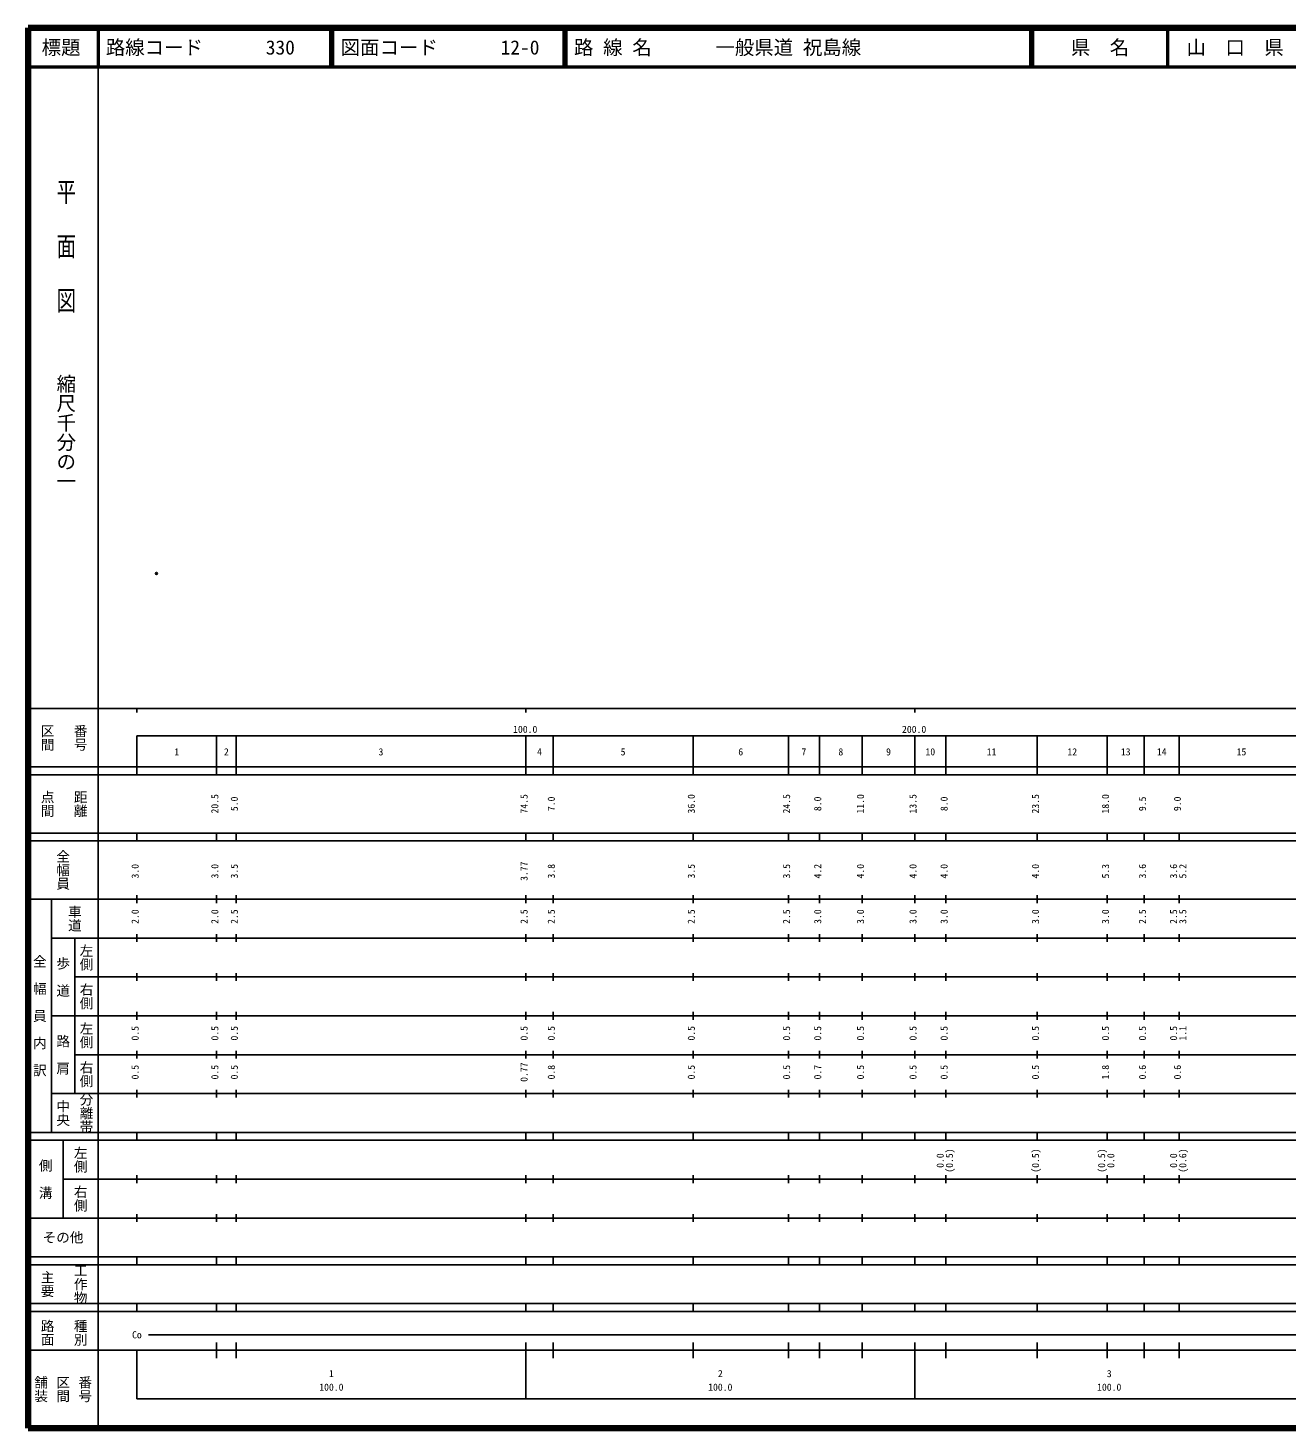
# Model space of a CAD drawing. Units: millimetres on the paper. Extents: x 40 to 680, y 20 to 380.
# Drawn here: x 40 to 363.7, y 20 to 380 of the extents above; entities that cross this region are included whole.
import ezdxf
from ezdxf.enums import TextEntityAlignment as Align

# ---------------------------------------------------------------- set-up
doc = ezdxf.new("R2010")
doc.units = ezdxf.units.MM
doc.header["$PDMODE"] = 32
doc.header["$PDSIZE"] = 0.5
doc.layers.add('M-OTRS', color=6, linetype='Continuous')
doc.layers.add('M-TTL-TXT', color=7, linetype='Continuous')
for name, color, linetype, lineweight in [('M-TTL', 2, 'Continuous', 140), ('M-TTL-BAND', 7, 'Continuous', 25), ('M-TTL-LINE', 7, 'Continuous', 50)]:
    doc.layers.add(name, color=color, linetype=linetype, lineweight=lineweight)
doc.styles.add('@ＭＳ ゴシック', font='')
doc.styles.add('ＭＳ ゴシック', font='')
doc.styles.get('@ＭＳ ゴシック').set_extended_font_data('@MS Gothic')
doc.styles.get('ＭＳ ゴシック').set_extended_font_data('MS Gothic')

msp = doc.modelspace()

# ---------------------------------------------------------------- linework, layer by layer
at = {"layer": 'M-OTRS'}
msp.add_point((73.027, 239.745), dxfattribs=at)
at = {"layer": 'M-TTL'}
for p, q in [((40, 380), (40, 20)), ((680, 380), (40, 380)), ((40, 20), (680, 20))]:
    msp.add_line(p, q, dxfattribs=at)
at = {"layer": 'M-TTL-BAND'}
for p, q in [((58, 370), (58, 20)), ((40, 205), (579, 205)), ((68, 205), (68, 204)), ((168, 205), (168, 204)), ((268, 205), (268, 204)), ((68, 198), (579, 198)), ((68, 198), (68, 188)), ((88.5, 188), (88.5, 198)), ((93.5, 188), (93.5, 198)), ((168, 188), (168, 198)), ((175, 188), (175, 198)), ((211, 188), (211, 198)), ((235.5, 188), (235.5, 198)), ((243.5, 188), (243.5, 198)), ((254.5, 188), (254.5, 198)), ((268, 188), (268, 198)), ((276, 188), (276, 198)), ((299.5, 188), (299.5, 198)), ((317.5, 188), (317.5, 198)), ((327, 188), (327, 198)), ((336, 188), (336, 198)), ((40, 190), (579, 190)), ((40, 188), (579, 188)), ((40, 173), (579, 173)), ((68, 171), (68, 173)), ((88.5, 171), (88.5, 173)), ((93.5, 171), (93.5, 173)), ((168, 171), (168, 173)), ((175, 171), (175, 173)), ((211, 171), (211, 173)), ((235.5, 171), (235.5, 173)), ((243.5, 171), (243.5, 173)), ((254.5, 171), (254.5, 173)), ((268, 171), (268, 173)), ((276, 171), (276, 173)), ((299.5, 171), (299.5, 173)), ((317.5, 171), (317.5, 173)), ((327, 171), (327, 173)), ((336, 171), (336, 173)), ((40, 171), (579, 171)), ((40, 156), (579, 156)), ((46, 96), (46, 156)), ((68, 155), (68, 157)), ((88.5, 155), (88.5, 157)), ((93.5, 155), (93.5, 157)), ((168, 155), (168, 157)), ((175, 155), (175, 157)), ((211, 155), (211, 157)), ((235.5, 155), (235.5, 157)), ((243.5, 155), (243.5, 157)), ((254.5, 155), (254.5, 157)), ((268, 155), (268, 157)), ((276, 155), (276, 157)), ((299.5, 155), (299.5, 157)), ((317.5, 155), (317.5, 157)), ((327, 155), (327, 157)), ((336, 155), (336, 157)), ((46, 146), (579, 146)), ((52, 146), (52, 106)), ((68, 145), (68, 147)), ((88.5, 145), (88.5, 147)), ((93.5, 145), (93.5, 147)), ((168, 145), (168, 147)), ((175, 145), (175, 147)), ((211, 145), (211, 147)), ((235.5, 145), (235.5, 147)), ((243.5, 145), (243.5, 147)), ((254.5, 145), (254.5, 147)), ((268, 145), (268, 147)), ((276, 145), (276, 147)), ((299.5, 145), (299.5, 147)), ((317.5, 145), (317.5, 147)), ((327, 145), (327, 147)), ((336, 145), (336, 147)), ((68, 135), (68, 137)), ((88.5, 135), (88.5, 137)), ((93.5, 135), (93.5, 137)), ((168, 135), (168, 137)), ((175, 135), (175, 137)), ((211, 135), (211, 137)), ((235.5, 135), (235.5, 137)), ((243.5, 135), (243.5, 137)), ((254.5, 135), (254.5, 137)), ((268, 135), (268, 137)), ((276, 135), (276, 137)), ((299.5, 135), (299.5, 137)), ((317.5, 135), (317.5, 137)), ((327, 135), (327, 137)), ((336, 135), (336, 137)), ((52, 136), (579, 136)), ((46, 126), (579, 126)), ((68, 125), (68, 127)), ((88.5, 125), (88.5, 127)), ((93.5, 125), (93.5, 127)), ((168, 125), (168, 127)), ((175, 125), (175, 127)), ((211, 125), (211, 127)), ((235.5, 125), (235.5, 127)), ((243.5, 125), (243.5, 127)), ((254.5, 125), (254.5, 127)), ((268, 125), (268, 127)), ((276, 125), (276, 127)), ((299.5, 125), (299.5, 127)), ((317.5, 125), (317.5, 127)), ((327, 125), (327, 127)), ((336, 125), (336, 127)), ((52, 116), (579, 116)), ((68, 115), (68, 117)), ((88.5, 115), (88.5, 117)), ((93.5, 115), (93.5, 117)), ((168, 115), (168, 117)), ((175, 115), (175, 117)), ((211, 115), (211, 117)), ((235.5, 115), (235.5, 117)), ((243.5, 115), (243.5, 117)), ((254.5, 115), (254.5, 117)), ((268, 115), (268, 117)), ((276, 115), (276, 117)), ((299.5, 115), (299.5, 117)), ((317.5, 115), (317.5, 117)), ((327, 115), (327, 117)), ((336, 115), (336, 117)), ((46, 106), (579, 106)), ((68, 105), (68, 107)), ((88.5, 105), (88.5, 107)), ((93.5, 105), (93.5, 107)), ((168, 105), (168, 107)), ((175, 105), (175, 107)), ((211, 105), (211, 107)), ((235.5, 105), (235.5, 107)), ((243.5, 105), (243.5, 107)), ((254.5, 105), (254.5, 107)), ((268, 105), (268, 107)), ((276, 105), (276, 107)), ((299.5, 105), (299.5, 107)), ((317.5, 105), (317.5, 107)), ((327, 105), (327, 107)), ((336, 105), (336, 107)), ((40, 96), (579, 96)), ((40, 94), (579, 94)), ((49, 94), (49, 74)), ((68, 94), (68, 96)), ((88.5, 94), (88.5, 96)), ((93.5, 94), (93.5, 96)), ((168, 94), (168, 96)), ((175, 94), (175, 96)), ((211, 94), (211, 96)), ((235.5, 94), (235.5, 96)), ((243.5, 94), (243.5, 96)), ((254.5, 94), (254.5, 96)), ((268, 94), (268, 96)), ((276, 94), (276, 96)), ((299.5, 94), (299.5, 96)), ((317.5, 94), (317.5, 96)), ((327, 94), (327, 96)), ((336, 94), (336, 96)), ((49, 84), (579, 84)), ((68, 83), (68, 85)), ((88.5, 83), (88.5, 85)), ((93.5, 83), (93.5, 85)), ((168, 83), (168, 85)), ((175, 83), (175, 85)), ((211, 83), (211, 85)), ((235.5, 83), (235.5, 85)), ((243.5, 83), (243.5, 85)), ((254.5, 83), (254.5, 85)), ((268, 83), (268, 85)), ((276, 83), (276, 85)), ((299.5, 83), (299.5, 85)), ((317.5, 83), (317.5, 85)), ((327, 83), (327, 85)), ((336, 83), (336, 85)), ((40, 74), (579, 74)), ((68, 73), (68, 75)), ((88.5, 73), (88.5, 75)), ((93.5, 73), (93.5, 75)), ((168, 73), (168, 75)), ((175, 73), (175, 75)), ((211, 73), (211, 75)), ((235.5, 73), (235.5, 75)), ((243.5, 73), (243.5, 75)), ((254.5, 73), (254.5, 75)), ((268, 73), (268, 75)), ((276, 73), (276, 75)), ((299.5, 73), (299.5, 75)), ((317.5, 73), (317.5, 75)), ((327, 73), (327, 75)), ((336, 73), (336, 75)), ((40, 64), (579, 64)), ((40, 62), (579, 62)), ((68, 62), (68, 64)), ((88.5, 62), (88.5, 64)), ((93.5, 62), (93.5, 64)), ((168, 62), (168, 64)), ((175, 62), (175, 64)), ((211, 62), (211, 64)), ((235.5, 62), (235.5, 64)), ((243.5, 62), (243.5, 64)), ((254.5, 62), (254.5, 64)), ((268, 62), (268, 64)), ((276, 62), (276, 64)), ((299.5, 62), (299.5, 64)), ((317.5, 62), (317.5, 64)), ((327, 62), (327, 64)), ((336, 62), (336, 64)), ((40, 52), (579, 52)), ((68, 50), (68, 52)), ((88.5, 50), (88.5, 52)), ((93.5, 50), (93.5, 52)), ((168, 50), (168, 52)), ((175, 50), (175, 52)), ((211, 50), (211, 52)), ((235.5, 50), (235.5, 52)), ((243.5, 50), (243.5, 52)), ((254.5, 50), (254.5, 52)), ((268, 50), (268, 52)), ((276, 50), (276, 52)), ((299.5, 50), (299.5, 52)), ((317.5, 50), (317.5, 52)), ((327, 50), (327, 52)), ((336, 50), (336, 52)), ((40, 50), (579, 50)), ((71, 44), (547.5, 44)), ((40, 40), (579, 40)), ((68, 40), (68, 27.5)), ((88.5, 38), (88.5, 42)), ((93.5, 38), (93.5, 42)), ((168, 27.5), (168, 42)), ((175, 38), (175, 42)), ((211, 38), (211, 42)), ((235.5, 38), (235.5, 42)), ((243.5, 38), (243.5, 42)), ((254.5, 38), (254.5, 42)), ((268, 27.5), (268, 42)), ((276, 38), (276, 42)), ((299.5, 38), (299.5, 42)), ((317.5, 38), (317.5, 42)), ((327, 38), (327, 42)), ((336, 38), (336, 42)), ((68, 27.5), (579, 27.5))]:
    msp.add_line(p, q, dxfattribs=at)
at = {"layer": 'M-TTL-LINE'}
for p, q in [((58, 380), (58, 370)), ((117.75, 380), (117.75, 370)), ((118.25, 380), (118.25, 370)), ((177.75, 380), (177.75, 370)), ((178.25, 380), (178.25, 370)), ((297.75, 380), (297.75, 370)), ((298.25, 380), (298.25, 370)), ((333, 380), (333, 370)), ((40, 370), (680, 370))]:
    msp.add_line(p, q, dxfattribs=at)

# ---------------------------------------------------------------- texts
at = {"layer": 'M-TTL-BAND', "style": '@ＭＳ ゴシック', "width": 1.4}
msp.add_text('平  面  図', height=3.666, rotation=270, dxfattribs=at).set_placement((49.777, 306.475), align=Align.MIDDLE_RIGHT)
at = {"layer": 'M-TTL-BAND', "style": '@ＭＳ ゴシック'}
msp.add_text('縮尺千分の一', height=3.666, rotation=270, dxfattribs=at).set_placement((49.777, 261.03), align=Align.MIDDLE_RIGHT)
for s, p in [('区間', (45, 197.5)), ('番号', (53.5, 197.5)), ('点間', (45, 180.5)), ('距離', (53.5, 180.5)), ('全幅員', (49, 163.5)), ('車道', (52, 151)), ('左側', (55, 141)), ('全\u3000幅\u3000員\u3000内\u3000訳', (43, 126)), ('歩\u3000道', (49, 136)), ('右側', (55, 131)), ('左側', (55, 121)), ('路\u3000肩', (49, 116)), ('右側', (55, 111)), ('分離帯', (55, 101)), ('中央', (49, 101)), ('左側', (53.5, 89)), ('側\u3000溝', (44.5, 84)), ('右側', (53.5, 79)), ('工作物', (53.5, 57)), ('主要', (45, 57)), ('路面', (45, 44.5)), ('種別', (53.5, 44.5)), ('舗装', (43.333, 30)), ('区間', (49, 30)), ('番号', (54.667, 30))]:
    msp.add_text(s, height=2.566, rotation=270, dxfattribs=at).set_placement(p, align=Align.MIDDLE_CENTER)
at = {"layer": 'M-TTL-BAND', "style": 'ＭＳ ゴシック'}
for s, p in [('100.0', (167.844, 198.195)), ('200.0', (267.844, 198.195)), ('1', (78.25, 192.405)), ('2', (91, 192.405)), ('3', (130.75, 192.405)), ('4', (171.5, 192.405)), ('5', (193, 192.405)), ('6', (223.25, 192.405)), ('7', (239.5, 192.405)), ('8', (249, 192.405)), ('9', (261.25, 192.405)), ('10', (272, 192.405)), ('11', (287.75, 192.405)), ('12', (308.5, 192.405)), ('13', (322.25, 192.405)), ('14', (331.5, 192.405)), ('15', (352, 192.405)), ('Co', (68, 42.5)), ('1', (118, 32.523)), ('2', (218, 32.523)), ('3', (318, 32.523)), ('100.0', (118, 29.033)), ('100.0', (218, 29.033)), ('100.0', (318, 29.033))]:
    msp.add_text(s, height=1.833, dxfattribs=at).set_placement(p, align=Align.BOTTOM_CENTER)
for s, p in [('20.5', (89.5, 180.5)), ('5.0', (94.5, 180.5)), ('74.5', (169, 180.5)), ('7.0', (176, 180.5)), ('36.0', (212, 180.5)), ('24.5', (236.5, 180.5)), ('8.0', (244.5, 180.5)), ('11.0', (255.5, 180.5)), ('13.5', (269, 180.5)), ('8.0', (277, 180.5)), ('23.5', (300.5, 180.5)), ('18.0', (318.5, 180.5)), ('9.5', (328, 180.5)), ('9.0', (337, 180.5)), ('3.0', (69, 163.174)), ('3.0', (89.5, 163.174)), ('3.5', (94.5, 163.174)), ('3.77', (169, 163.174)), ('3.8', (176, 163.174)), ('3.5', (212, 163.174)), ('3.5', (236.5, 163.174)), ('4.2', (244.5, 163.174)), ('4.0', (255.5, 163.174)), ('4.0', (269, 163.174)), ('4.0', (277, 163.174)), ('4.0', (300.5, 163.174)), ('5.3', (318.5, 163.174)), ('3.6', (328, 163.174)), ('3.6', (336, 163.174)), ('5.2', (338.37, 163.174)), ('2.0', (69, 151.5)), ('2.0', (89.5, 151.5)), ('2.5', (94.5, 151.5)), ('2.5', (169, 151.5)), ('2.5', (176, 151.5)), ('2.5', (212, 151.5)), ('2.5', (236.5, 151.5)), ('3.0', (244.5, 151.5)), ('3.0', (255.5, 151.5)), ('3.0', (269, 151.5)), ('3.0', (277, 151.5)), ('3.0', (300.5, 151.5)), ('3.0', (318.5, 151.5)), ('2.5', (328, 151.5)), ('2.5', (336, 151.5)), ('3.5', (338.37, 151.5)), ('0.5', (69, 121.5)), ('0.5', (89.5, 121.5)), ('0.5', (94.5, 121.5)), ('0.5', (169, 121.5)), ('0.5', (176, 121.5)), ('0.5', (212, 121.5)), ('0.5', (236.5, 121.5)), ('0.5', (244.5, 121.5)), ('0.5', (255.5, 121.5)), ('0.5', (269, 121.5)), ('0.5', (277, 121.5)), ('0.5', (300.5, 121.5)), ('0.5', (318.5, 121.5)), ('0.5', (328, 121.5)), ('0.5', (336, 121.5)), ('1.1', (338.37, 121.5)), ('0.5', (69, 111.5)), ('0.5', (89.5, 111.5)), ('0.5', (94.5, 111.5)), ('0.77', (169, 111.5)), ('0.8', (176, 111.5)), ('0.5', (212, 111.5)), ('0.5', (236.5, 111.5)), ('0.7', (244.5, 111.5)), ('0.5', (255.5, 111.5)), ('0.5', (269, 111.5)), ('0.5', (277, 111.5)), ('0.5', (300.5, 111.5)), ('1.8', (318.5, 111.5)), ('0.6', (328, 111.5)), ('0.6', (337, 111.5)), ('0.0', (276, 88.764)), ('(0.5)', (278.37, 88.764)), ('(0.5)', (300.5, 88.764)), ('(0.5)', (317.5, 88.764)), ('0.0', (319.87, 88.764)), ('0.0', (336, 88.764)), ('(0.6)', (338.37, 88.764))]:
    msp.add_text(s, height=1.833, rotation=90, dxfattribs=at).set_placement(p, align=Align.BOTTOM_CENTER)
msp.add_text('その他', height=2.566, dxfattribs=at).set_placement((49, 69), align=Align.MIDDLE_CENTER)
at = {"layer": 'M-TTL-TXT', "style": 'ＭＳ ゴシック'}
for s, p in [('標題', (48.5, 375)), ('県\u3000名', (315.625, 375)), ('山\u3000口\u3000県', (350.375, 375))]:
    msp.add_text(s, height=3.666, dxfattribs=at).set_placement(p, align=Align.MIDDLE_CENTER)
for s, p in [('路線コード', (60, 375)), ('330', (101.142, 375)), ('図面コード', (120.38, 375)), ('12-0', (161.521, 375)), ('路 線 名', (180.38, 375)), ('一般県道 祝島線', (216.734, 375))]:
    msp.add_text(s, height=3.666, dxfattribs=at).set_placement(p, align=Align.MIDDLE_LEFT)

doc.saveas('drawing.dxf')
